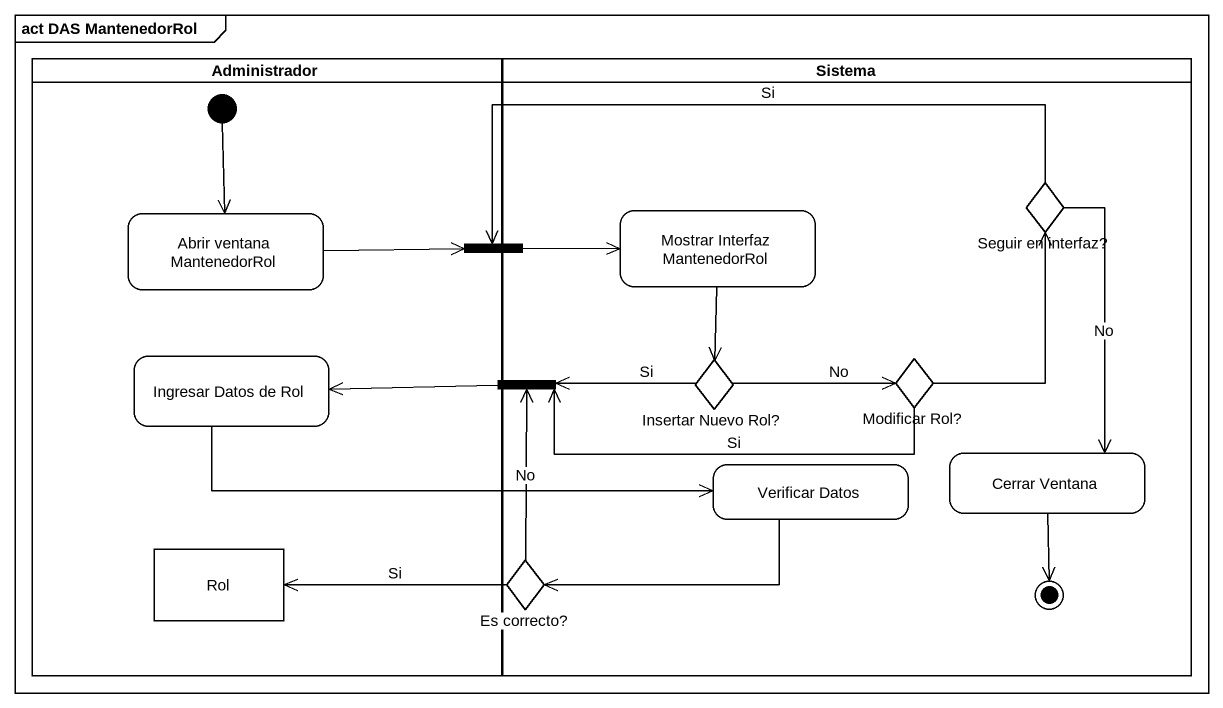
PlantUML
@startuml
mainframe act DAS MantenedorRol
hide empty description
state Administrador <<partition>> {
  state "Abrir ventana MantenedorRol" as Abrir_ventana_MantenedorRol
  state "Ingresar Datos de Rol" as Ingresar_Datos_de_Rol
  state Rol <<object>>
  [*] --> Abrir_ventana_MantenedorRol
}
state Sistema <<partition>> {
  state "Seguir en interfaz?" as Seguir_en_interfaz <<choice>>
  state "Mostrar Interfaz MantenedorRol" as Mostrar_Interfaz
  state fork2 <<join>>
  state "Insertar Nuevo Rol?" as Insertar_Nuevo_Rol <<choice>>
  state "Modificar Rol?" as Modificar_Rol <<choice>>
  state "Verificar Datos" as Verificar_Datos
  state "Cerrar Ventana" as Cerrar_Ventana
  state "Es correcto?" as Es_correcto <<choice>>
  Cerrar_Ventana --> [*]
}
state fork1 <<join>>
Seguir_en_interfaz -left-> fork1 : Si
Seguir_en_interfaz --> Cerrar_Ventana : No
Abrir_ventana_MantenedorRol -right-> fork1
fork1 -right-> Mostrar_Interfaz
Mostrar_Interfaz --> Insertar_Nuevo_Rol
Ingresar_Datos_de_Rol -right-> Verificar_Datos
fork2 -left-> Ingresar_Datos_de_Rol
Insertar_Nuevo_Rol -left-> fork2 : Si
Insertar_Nuevo_Rol -right-> Modificar_Rol : No
Modificar_Rol -up-> Seguir_en_interfaz
Modificar_Rol -left-> fork2 : Si
Verificar_Datos -left-> Es_correcto
Es_correcto -up-> fork2 : No
Es_correcto -left-> Rol : Si
@enduml
